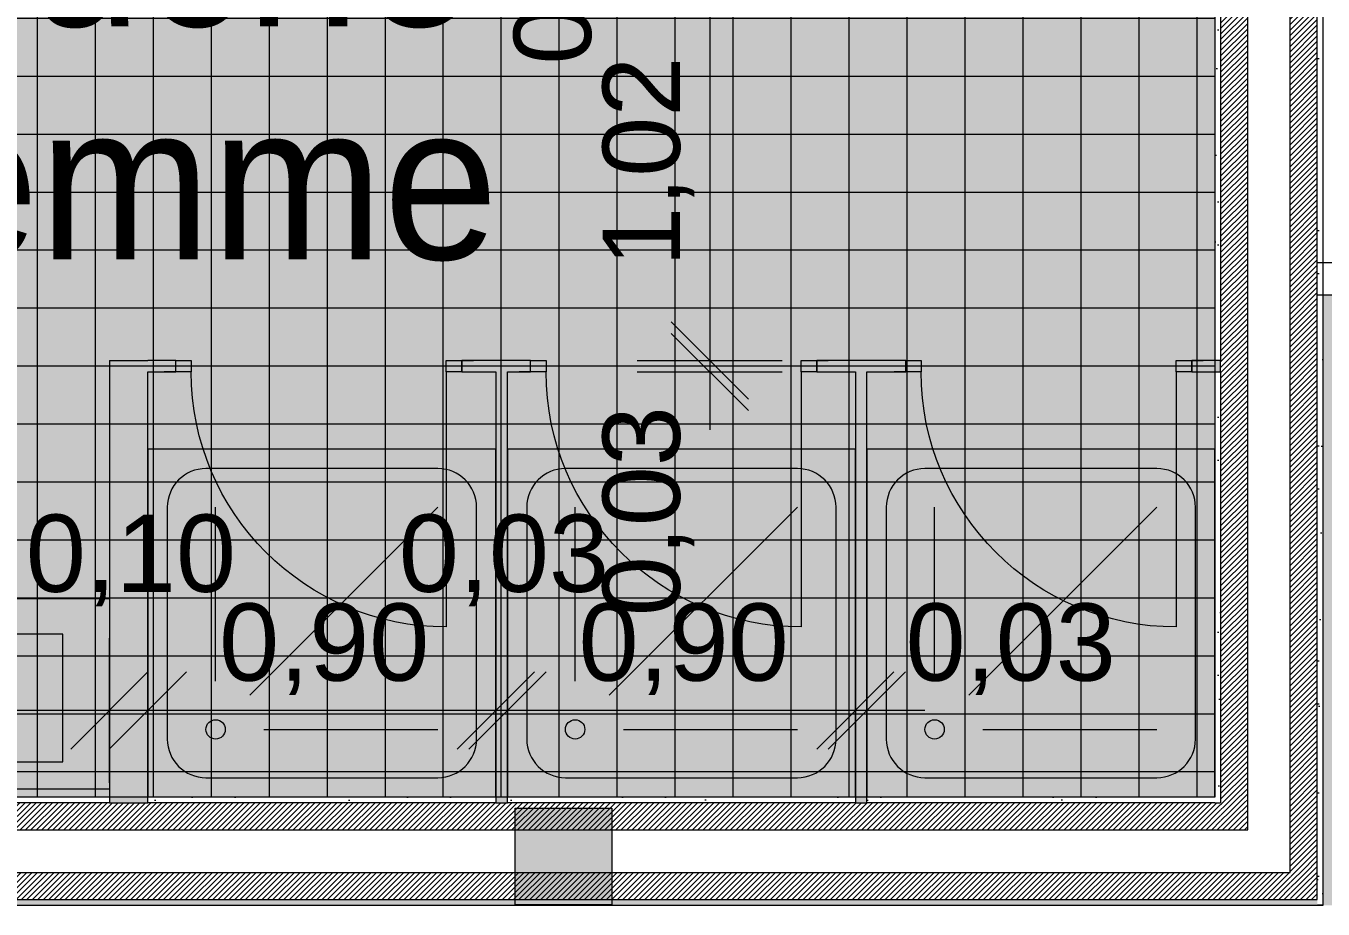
# Model space of a CAD drawing. Header units: millimetres. Extents: x 141848 to 1648660, y -465012 to -151356.
# Drawn here: x 240870 to 244226, y -253406 to -251120 of the extents above; entities that cross this region are included whole.
import ezdxf

# ---------------------------------------------------------------- set-up
doc = ezdxf.new("R2010")
doc.units = ezdxf.units.MM
doc.header["$MEASUREMENT"] = 0
doc.linetypes.add('Wipeout_Contour', pattern=[1000, 0, -1000])
for name, color, linetype in [('ASSIETTE', 7, 'Continuous'), ('Cotations - 1_100', 7, 'Continuous'), ('Hachure', 7, 'Continuous'), ('Intérieur - Mobilier', 7, 'Continuous'), ('Nouveau_C_PPC', 7, 'Continuous'), ('Nouveau_Co-Structure', 7, 'Continuous'), ('Portes ARCHICAD', 7, 'Continuous'), ('Sols_ Dalles', 7, 'Continuous'), ('Structure - Murs extérieurs', 7, 'Continuous')]:
    doc.layers.add(name, color=color, linetype=linetype)
doc.styles.add('STYLE_GENERE_1', font='')
doc.styles.add('STYLE_GENERE_2', font='')
doc.styles.get('STYLE_GENERE_1').set_extended_font_data('Agency FB')
doc.styles.get('STYLE_GENERE_2').set_extended_font_data('Arial')
doc.dimstyles.new('STYLE_GENERE__5', dxfattribs={"dimtxt": 200, "dimasz": 190, "dimexe": 0.18, "dimexo": 0.0625, "dimgap": 0, "dimtad": 1, "dimtih": 1, "dimtoh": 1, "dimlfac": 0.001, "dimzin": 0, "dimdsep": 46, "dimtxsty": 'STYLE_GENERE_2', "dimblk": 'ARROWHEAD_6', "dimblk1": 'ARROWHEAD_6', "dimblk2": 'ARROWHEAD_6', "dimcen": 0.09, "dimse1": 1, "dimse2": 1, "dimclrd": 7, "dimclre": 7, "dimclrt": 7, "dimazin": 0, "dimtfac": 1, "dimtdec": 4, "dimtmove": 0, "dimatfit": 3, "dimfxl": 0, "dimtolj": 1, "dimtzin": 0, "dimarcsym": 0})
doc.dimstyles.new('STYLE_GENERE__6', dxfattribs={"dimtxt": 200, "dimasz": 190, "dimexe": 0.18, "dimexo": 0.0625, "dimgap": 0, "dimtad": 1, "dimlfac": 0.001, "dimzin": 0, "dimdsep": 46, "dimtxsty": 'STYLE_GENERE_2', "dimblk": 'ARROWHEAD_6', "dimblk1": 'ARROWHEAD_6', "dimblk2": 'ARROWHEAD_6', "dimcen": 0.09, "dimse1": 1, "dimse2": 1, "dimclrd": 7, "dimclre": 7, "dimclrt": 7, "dimazin": 0, "dimtfac": 1, "dimtdec": 4, "dimtmove": 0, "dimatfit": 3, "dimfxl": 0, "dimtolj": 1, "dimtzin": 0, "dimarcsym": 0})
pattern_1 = [(45, (0, 175), (-55.684659, 55.684659), [0, -52.5, 0, -78.75]), (110, (175, 175), (74.000794, 26.934086), [0, -38.5, 0, -66.5])]
pattern_2 = [(45, (0, 0), (-7.0710678, 7.0710678), [])]

# ---------------------------------------------------------------- blocks, each defined once
blk = doc.blocks.new('Douche rectangulaire 25_2')
at = {"layer": 'Intérieur - Mobilier', "color": 7, "linetype": 'Continuous', "lineweight": 5}
for p, q in [((750, 850), (150, 850)), ((50, 750), (50, 150)), ((175, 300), (175, 750)), ((263.4, 263.4), (750, 750)), ((850, 150), (850, 750)), ((300, 175), (750, 175)), ((150, 50), (750, 50))]:
    blk.add_line(p, q, dxfattribs=at)
at = {"layer": 'Intérieur - Mobilier', "color": 7, "linetype": 'Continuous', "lineweight": 5, "flags": 128}
blk.add_lwpolyline([(900, 0), (900, 900), (0, 900), (0, 0)], close=True, dxfattribs=at)
at = {"layer": 'Intérieur - Mobilier', "color": 7, "linetype": 'Continuous', "lineweight": 5}
blk.add_circle((175, 175), 25, dxfattribs=at)
for centre, start, end in [((150, 750), 90, 180), ((750, 750), 0, 90), ((150, 150), 180, 270), ((750, 150), 270, 0)]:
    blk.add_arc(centre, 100, start, end, dxfattribs=at)
blk = doc.blocks.new('Dalle_22_2', base_point=(219225.5, -173395.6))
at = {"layer": 'Sols_ Dalles', "linetype": 'Continuous', "lineweight": 0, "true_color": 0x3f3f3f}
blk.add_hatch(color=250, dxfattribs=at).paths.add_polyline_path([(219225.5, -173395.6), (219225.5, -253395.6), (244226, -253395.6), (244226, -173395.6)])
at = {"layer": 'Sols_ Dalles', "color": 250, "linetype": 'Continuous', "lineweight": 5, "true_color": 0x1f1f1f, "flags": 128}
blk.add_lwpolyline([(219225.5, -173395.6), (219225.5, -253395.6), (244226, -253395.6), (244226, -173395.6)], close=True, dxfattribs=at)
blk = doc.blocks.new('Mur_93_2', base_point=(244226, -173395.6))
at = {"color": 254, "linetype": 'Wipeout_Contour', "lineweight": 0, "ltscale": 1401452.420693815}
blk.add_wipeout([(243946, -250969.1), (243946, -251985.6), (243961, -251985.6), (243961, -250969.1)], dxfattribs=at)
at = {"color": 254, "linetype": 'Wipeout_Contour', "lineweight": 0, "ltscale": 1054639.012215887}
blk.add_wipeout([(243946, -253130.6), (243961, -253130.6), (243946, -253115.6)], dxfattribs=at)
at = {"color": 254, "linetype": 'Wipeout_Contour', "lineweight": 0, "ltscale": 1055763.120748627}
blk.add_wipeout([(244211, -253395.6), (244226, -253395.6), (244211, -253380.6)], dxfattribs=at)
at = {"linetype": 'Continuous', "lineweight": 5, "true_color": 0x5f5f5f}
h = blk.add_hatch(dxfattribs=at)
h.set_pattern_fill('Enduit_0002', color=251, style=0, pattern_type=2)
h.set_pattern_definition(pattern_1)
h.paths.add_polyline_path([(243946, -250969.1), (243946, -251985.6), (243961, -251985.6), (243961, -250969.1)])
h = blk.add_hatch(dxfattribs=at)
h.set_pattern_fill('Enduit_0002', color=251, style=0, pattern_type=2)
h.set_pattern_definition(pattern_1)
h.paths.add_polyline_path([(243946, -253130.6), (243961, -253130.6), (243946, -253115.6)])
h = blk.add_hatch(dxfattribs=at)
h.set_pattern_fill('Enduit_0002', color=251, style=0, pattern_type=2)
h.set_pattern_definition(pattern_1)
h.paths.add_polyline_path([(244211, -253395.6), (244226, -253395.6), (244211, -253380.6)])
at = {"color": 254, "linetype": 'Wipeout_Contour', "lineweight": 0, "ltscale": 1055583.559220204}
blk.add_wipeout([(244141, -253380.6), (244211, -253380.6), (244141, -253310.6)], dxfattribs=at)
at = {"linetype": 'Continuous', "lineweight": 5, "true_color": 0x5f5f5f}
h = blk.add_hatch(dxfattribs=at)
h.set_pattern_fill('Briques_terre_cuite__int_94', color=251, style=0, pattern_type=2)
h.set_pattern_definition(pattern_2)
h.paths.add_polyline_path([(244141, -253380.6), (244211, -253380.6), (244141, -253310.6)])
at = {"color": 254, "linetype": 'Wipeout_Contour', "lineweight": 0, "ltscale": 1055202.313316447}
blk.add_wipeout([(244031, -253310.6), (244141, -253310.6), (244031, -253200.6)], dxfattribs=at)
at = {"color": 254, "linetype": 'Wipeout_Contour', "lineweight": 0, "ltscale": 1055761.315939761}
blk.add_wipeout([(244211, -253380.6), (244226, -253395.6), (244226, -253380.6)], dxfattribs=at)
at = {"linetype": 'Continuous', "lineweight": 5, "true_color": 0x5f5f5f}
h = blk.add_hatch(dxfattribs=at)
h.set_pattern_fill('Enduit_0002', color=251, style=0, pattern_type=2)
h.set_pattern_definition(pattern_1)
h.paths.add_polyline_path([(244211, -253380.6), (244226, -253395.6), (244226, -253380.6)])
at = {"color": 254, "linetype": 'Wipeout_Contour', "lineweight": 0, "ltscale": 1054820.014322945}
blk.add_wipeout([(243961, -253200.6), (244031, -253200.6), (243961, -253130.6)], dxfattribs=at)
at = {"linetype": 'Continuous', "lineweight": 5, "true_color": 0x5f5f5f}
h = blk.add_hatch(dxfattribs=at)
h.set_pattern_fill('Briques_terre_cuite__int_94', color=251, style=0, pattern_type=2)
h.set_pattern_definition(pattern_2)
h.paths.add_polyline_path([(243961, -253200.6), (244031, -253200.6), (243961, -253130.6)])
at = {"color": 254, "linetype": 'Wipeout_Contour', "lineweight": 0, "ltscale": 1401308.015544102}
blk.add_wipeout([(244211, -248949.7), (244211, -253380.6), (244226, -253380.6), (244226, -248949.7)], dxfattribs=at)
at = {"linetype": 'Continuous', "lineweight": 5, "true_color": 0x5f5f5f}
h = blk.add_hatch(dxfattribs=at)
h.set_pattern_fill('Enduit_0002', color=251, style=0, pattern_type=2)
h.set_pattern_definition(pattern_1)
h.paths.add_polyline_path([(244211, -248949.7), (244211, -253380.6), (244226, -253380.6), (244226, -248949.7)])
at = {"color": 254, "linetype": 'Wipeout_Contour', "lineweight": 0, "ltscale": 1054637.206990953}
blk.add_wipeout([(243946, -253115.6), (243961, -253130.6), (243961, -253115.6)], dxfattribs=at)
at = {"linetype": 'Continuous', "lineweight": 5, "true_color": 0x5f5f5f}
h = blk.add_hatch(dxfattribs=at)
h.set_pattern_fill('Enduit_0002', color=251, style=0, pattern_type=2)
h.set_pattern_definition(pattern_1)
h.paths.add_polyline_path([(243946, -253115.6), (243961, -253130.6), (243961, -253115.6)])
at = {"color": 254, "linetype": 'Wipeout_Contour', "lineweight": 0, "ltscale": 1055580.321036983}
blk.add_wipeout([(244141, -253310.6), (244211, -253380.6), (244211, -253310.6)], dxfattribs=at)
at = {"linetype": 'Continuous', "lineweight": 5, "true_color": 0x5f5f5f}
h = blk.add_hatch(dxfattribs=at)
h.set_pattern_fill('Briques_terre_cuite__int_94', color=251, style=0, pattern_type=2)
h.set_pattern_definition(pattern_2)
h.paths.add_polyline_path([(244141, -253310.6), (244211, -253380.6), (244211, -253310.6)])
at = {"color": 7, "linetype": 'Continuous', "lineweight": 5}
blk.add_line((244141, -253380.6), (244211, -253380.6), dxfattribs=at)
at = {"color": 7, "linetype": 'Continuous', "lineweight": 5, "flags": 128}
blk.add_lwpolyline([(244226, -253395.6), (244211, -253395.6)], dxfattribs=at)
at = {"color": 254, "linetype": 'Wipeout_Contour', "lineweight": 0, "ltscale": 1404580.168761095}
blk.add_wipeout([(243946, -252015.6), (243946, -253115.6), (243961, -253115.6), (243961, -252015.6)], dxfattribs=at)
at = {"linetype": 'Continuous', "lineweight": 5, "true_color": 0x5f5f5f}
h = blk.add_hatch(dxfattribs=at)
h.set_pattern_fill('Enduit_0002', color=251, style=0, pattern_type=2)
h.set_pattern_definition(pattern_1)
h.paths.add_polyline_path([(243946, -252015.6), (243946, -253115.6), (243961, -253115.6), (243961, -252015.6)])
at = {"color": 254, "linetype": 'Wipeout_Contour', "lineweight": 0, "ltscale": 1401088.709760591}
blk.add_wipeout([(244141, -253310.6), (244211, -253310.6), (244211, -248949.7), (244141, -248949.7)], dxfattribs=at)
at = {"linetype": 'Continuous', "lineweight": 5, "true_color": 0x5f5f5f}
h = blk.add_hatch(dxfattribs=at)
h.set_pattern_fill('Briques_terre_cuite__int_94', color=251, style=0, pattern_type=2)
h.set_pattern_definition(pattern_2)
h.paths.add_polyline_path([(244141, -253310.6), (244211, -253310.6), (244211, -248949.7), (244141, -248949.7)])
at = {"color": 7, "linetype": 'Continuous', "lineweight": 5}
for p, q in [((244211, -253310.6), (244211, -248949.7)), ((244211, -253380.6), (244211, -253310.6))]:
    blk.add_line(p, q, dxfattribs=at)
at = {"color": 7, "linetype": 'Continuous', "lineweight": 5, "flags": 128}
blk.add_lwpolyline([(244226, -253395.6), (244226, -248949.7)], dxfattribs=at)
at = {"color": 254, "linetype": 'Wipeout_Contour', "lineweight": 0, "ltscale": 1055198.031690704}
blk.add_wipeout([(244031, -253200.6), (244141, -253310.6), (244141, -253200.6)], dxfattribs=at)
at = {"color": 7, "linetype": 'Continuous', "lineweight": 5}
blk.add_line((244031, -253310.6), (244141, -253310.6), dxfattribs=at)
at = {"color": 254, "linetype": 'Wipeout_Contour', "lineweight": 0, "ltscale": 1400679.371680806}
blk.add_wipeout([(244031, -253200.6), (244141, -253200.6), (244141, -248949.7), (244031, -248949.7)], dxfattribs=at)
at = {"color": 7, "linetype": 'Continuous', "lineweight": 5}
for p, q in [((244141, -253200.6), (244141, -248949.7)), ((244141, -253310.6), (244141, -253200.6))]:
    blk.add_line(p, q, dxfattribs=at)
at = {"color": 254, "linetype": 'Wipeout_Contour', "lineweight": 0, "ltscale": 1054816.774819591}
blk.add_wipeout([(243961, -253130.6), (244031, -253200.6), (244031, -253130.6)], dxfattribs=at)
at = {"linetype": 'Continuous', "lineweight": 5, "true_color": 0x5f5f5f}
h = blk.add_hatch(dxfattribs=at)
h.set_pattern_fill('Briques_terre_cuite__int_94', color=251, style=0, pattern_type=2)
h.set_pattern_definition(pattern_2)
h.paths.add_polyline_path([(243961, -253130.6), (244031, -253200.6), (244031, -253130.6)])
at = {"color": 7, "linetype": 'Continuous', "lineweight": 5}
blk.add_line((243961, -253200.6), (244031, -253200.6), dxfattribs=at)
at = {"color": 254, "linetype": 'Wipeout_Contour', "lineweight": 0, "ltscale": 1400327.643479089}
blk.add_wipeout([(243961, -253130.6), (244031, -253130.6), (244031, -248949.7), (243961, -248949.7)], dxfattribs=at)
at = {"linetype": 'Continuous', "lineweight": 5, "true_color": 0x5f5f5f}
h = blk.add_hatch(dxfattribs=at)
h.set_pattern_fill('Briques_terre_cuite__int_94', color=251, style=0, pattern_type=2)
h.set_pattern_definition(pattern_2)
h.paths.add_polyline_path([(243961, -253130.6), (244031, -253130.6), (244031, -248949.7), (243961, -248949.7)])
at = {"color": 7, "linetype": 'Continuous', "lineweight": 5}
for p, q in [((244031, -253130.6), (244031, -248949.7)), ((243961, -250969.1), (243961, -251985.6)), ((243961, -251985.6), (243946, -251985.6)), ((243946, -252015.6), (243961, -252015.6)), ((243961, -252015.6), (243961, -251985.6)), ((243961, -252015.6), (243961, -253130.6)), ((243946, -253130.6), (243961, -253130.6)), ((244031, -253200.6), (244031, -253130.6))]:
    blk.add_line(p, q, dxfattribs=at)
at = {"color": 7, "linetype": 'Continuous', "lineweight": 5, "flags": 128}
for points in [[(243946, -250969.1), (243946, -251985.6)], [(243946, -252015.6), (243946, -253115.6)]]:
    blk.add_lwpolyline(points, dxfattribs=at)
blk = doc.blocks.new('Mur_94_2', base_point=(244226, -253395.6))
at = {"color": 254, "linetype": 'Wipeout_Contour', "lineweight": 0, "ltscale": 1396320.836330388}
blk.add_wipeout([(241086, -253115.6), (239686, -253115.6), (239686, -253130.6), (241086, -253130.6)], dxfattribs=at)
at = {"color": 254, "linetype": 'Wipeout_Contour', "lineweight": 0, "ltscale": 1399767.798703645}
blk.add_wipeout([(242086, -253115.6), (241186, -253115.6), (241186, -253130.6), (242086, -253130.6)], dxfattribs=at)
at = {"color": 254, "linetype": 'Wipeout_Contour', "lineweight": 0, "ltscale": 1402339.04988711}
blk.add_wipeout([(243016, -253115.6), (242116, -253115.6), (242116, -253130.6), (243016, -253130.6)], dxfattribs=at)
at = {"color": 254, "linetype": 'Wipeout_Contour', "lineweight": 0, "ltscale": 1404915.44521747}
blk.add_wipeout([(243946, -253115.6), (243046, -253115.6), (243046, -253130.6), (243946, -253130.6)], dxfattribs=at)
at = {"color": 254, "linetype": 'Wipeout_Contour', "lineweight": 0, "ltscale": 1387775.859965498}
blk.add_wipeout([(244211, -253380.6), (229651, -253380.6), (229651, -253395.6), (244211, -253395.6)], dxfattribs=at)
at = {"linetype": 'Continuous', "lineweight": 5, "true_color": 0x5f5f5f}
h = blk.add_hatch(dxfattribs=at)
h.set_pattern_fill('Enduit_0002', color=251, style=0, pattern_type=2)
h.set_pattern_definition(pattern_1)
h.paths.add_polyline_path([(241086, -253115.6), (239686, -253115.6), (239686, -253130.6), (241086, -253130.6)])
h = blk.add_hatch(dxfattribs=at)
h.set_pattern_fill('Enduit_0002', color=251, style=0, pattern_type=2)
h.set_pattern_definition(pattern_1)
h.paths.add_polyline_path([(242086, -253115.6), (241186, -253115.6), (241186, -253130.6), (242086, -253130.6)])
h = blk.add_hatch(dxfattribs=at)
h.set_pattern_fill('Enduit_0002', color=251, style=0, pattern_type=2)
h.set_pattern_definition(pattern_1)
h.paths.add_polyline_path([(243016, -253115.6), (242116, -253115.6), (242116, -253130.6), (243016, -253130.6)])
h = blk.add_hatch(dxfattribs=at)
h.set_pattern_fill('Enduit_0002', color=251, style=0, pattern_type=2)
h.set_pattern_definition(pattern_1)
h.paths.add_polyline_path([(243946, -253115.6), (243046, -253115.6), (243046, -253130.6), (243946, -253130.6)])
h = blk.add_hatch(dxfattribs=at)
h.set_pattern_fill('Enduit_0002', color=251, style=0, pattern_type=2)
h.set_pattern_definition(pattern_1)
h.paths.add_polyline_path([(244211, -253380.6), (229651, -253380.6), (229651, -253395.6), (244211, -253395.6)])
at = {"color": 254, "linetype": 'Wipeout_Contour', "lineweight": 0, "ltscale": 1387554.53021306}
blk.add_wipeout([(244141, -253310.6), (229651, -253310.6), (229651, -253380.6), (244141, -253380.6)], dxfattribs=at)
at = {"linetype": 'Continuous', "lineweight": 5, "true_color": 0x5f5f5f}
h = blk.add_hatch(dxfattribs=at)
h.set_pattern_fill('Briques_terre_cuite__int_94', color=251, style=0, pattern_type=2)
h.set_pattern_definition(pattern_2)
h.paths.add_polyline_path([(244141, -253310.6), (229651, -253310.6), (229651, -253380.6), (244141, -253380.6)])
at = {"color": 7, "linetype": 'Continuous', "lineweight": 5}
for p, q in [((229651, -253380.6), (244141, -253380.6)), ((244141, -253380.6), (244211, -253380.6))]:
    blk.add_line(p, q, dxfattribs=at)
at = {"color": 7, "linetype": 'Continuous', "lineweight": 5, "flags": 128}
blk.add_lwpolyline([(229651, -253395.6), (244211, -253395.6)], dxfattribs=at)
at = {"color": 254, "linetype": 'Wipeout_Contour', "lineweight": 0, "ltscale": 1387138.912538897}
blk.add_wipeout([(244031, -253200.6), (229651, -253200.6), (229651, -253310.6), (244031, -253310.6)], dxfattribs=at)
at = {"color": 7, "linetype": 'Continuous', "lineweight": 5}
for p, q in [((229651, -253310.6), (244031, -253310.6)), ((244031, -253310.6), (244141, -253310.6))]:
    blk.add_line(p, q, dxfattribs=at)
at = {"color": 254, "linetype": 'Wipeout_Contour', "lineweight": 0, "ltscale": 1386778.817381243}
blk.add_wipeout([(243961, -253130.6), (229651, -253130.6), (229651, -253200.6), (243961, -253200.6)], dxfattribs=at)
at = {"linetype": 'Continuous', "lineweight": 5, "true_color": 0x5f5f5f}
h = blk.add_hatch(dxfattribs=at)
h.set_pattern_fill('Briques_terre_cuite__int_94', color=251, style=0, pattern_type=2)
h.set_pattern_definition(pattern_2)
h.paths.add_polyline_path([(243961, -253130.6), (229651, -253130.6), (229651, -253200.6), (243961, -253200.6)])
at = {"color": 7, "linetype": 'Continuous', "lineweight": 5}
for p, q in [((241086, -253115.6), (241086, -253130.6)), ((241186, -253130.6), (241186, -253115.6)), ((242086, -253115.6), (242086, -253130.6)), ((242116, -253130.6), (242116, -253115.6)), ((243016, -253115.6), (243016, -253130.6)), ((243046, -253130.6), (243046, -253115.6)), ((241086, -253130.6), (239686, -253130.6)), ((241086, -253130.6), (241186, -253130.6)), ((242086, -253130.6), (241186, -253130.6)), ((242086, -253130.6), (242116, -253130.6)), ((243016, -253130.6), (242116, -253130.6)), ((243016, -253130.6), (243046, -253130.6)), ((243946, -253130.6), (243046, -253130.6)), ((243946, -253130.6), (243961, -253130.6)), ((229651, -253200.6), (243961, -253200.6)), ((243961, -253200.6), (244031, -253200.6))]:
    blk.add_line(p, q, dxfattribs=at)
at = {"color": 7, "linetype": 'Continuous', "lineweight": 5, "flags": 128}
for points in [[(241086, -253115.6), (239686, -253115.6)], [(242086, -253115.6), (241186, -253115.6)], [(243016, -253115.6), (242116, -253115.6)], [(243946, -253115.6), (243046, -253115.6)]]:
    blk.add_lwpolyline(points, dxfattribs=at)
blk = doc.blocks.new('Mur_169_2', base_point=(243046, -252015.6))
at = {"layer": 'Structure - Murs extérieurs', "color": 7, "linetype": 'Continuous', "lineweight": 5}
for p, q in [((243016, -253115.6), (243016, -253130.6)), ((243046, -253130.6), (243046, -253115.6)), ((243016, -253130.6), (243046, -253130.6))]:
    blk.add_line(p, q, dxfattribs=at)
at = {"layer": 'Structure - Murs extérieurs', "color": 7, "linetype": 'Continuous', "lineweight": 5, "flags": 128}
for points in [[(243016, -252015.6), (243016, -253115.6)], [(243046, -253115.6), (243046, -252015.6)]]:
    blk.add_lwpolyline(points, dxfattribs=at)
blk = doc.blocks.new('Mur_171_2', base_point=(242116, -252015.6))
at = {"layer": 'Structure - Murs extérieurs', "color": 7, "linetype": 'Continuous', "lineweight": 5}
for p, q in [((242086, -253115.6), (242086, -253130.6)), ((242116, -253130.6), (242116, -253115.6)), ((242086, -253130.6), (242116, -253130.6))]:
    blk.add_line(p, q, dxfattribs=at)
at = {"layer": 'Structure - Murs extérieurs', "color": 7, "linetype": 'Continuous', "lineweight": 5, "flags": 128}
for points in [[(242086, -252015.6), (242086, -253115.6)], [(242116, -253115.6), (242116, -252015.6)]]:
    blk.add_lwpolyline(points, dxfattribs=at)
blk = doc.blocks.new('Porte 25_8')
at = {"layer": 'Portes ARCHICAD', "color": 251, "linetype": 'Continuous', "lineweight": 5, "true_color": 0x5f5f5f}
for p, q in [((330, 0), (330, 660)), ((-370, 0), (-400, 0)), ((-370, 0), (-400, 0)), ((-330, 0), (-370, 0)), ((-370, 0), (-370, -30)), ((-370, 0), (-370, -30)), ((-370, 0), (-370, -30)), ((-330, -30), (-330, 0)), ((370, 0), (330, 0)), ((330, 0), (330, -30)), ((370, -30), (370, 0)), ((370, 0), (370, -30)), ((370, 0), (370, -30)), ((370, 0), (400, 0)), ((370, 0), (400, 0)), ((-370, -30), (-400, -30)), ((-370, -30), (-400, -30)), ((-370, -30), (-330, -30)), ((330, -30), (370, -30)), ((370, -30), (400, -30)), ((370, -30), (400, -30))]:
    blk.add_line(p, q, dxfattribs=at)
blk.add_arc((330, 0), 660, 90, 180, dxfattribs=at)
blk = doc.blocks.new('Mur_172_2', base_point=(241186, -252015.6))
at = {"layer": 'Structure - Murs extérieurs', "color": 7, "linetype": 'Continuous', "lineweight": 5}
for p, q in [((241257.8, -251985.6), (241227.8, -251985.6)), ((241257.8, -252015.6), (241227.8, -252015.6)), ((241257.8, -252015.6), (241257.8, -251985.6)), ((241997.8, -251985.6), (242027.8, -251985.6)), ((241997.8, -252015.6), (241997.8, -251985.6)), ((241997.8, -252015.6), (242027.8, -252015.6)), ((242176, -251985.6), (242146, -251985.6)), ((242176, -252015.6), (242146, -252015.6)), ((242176, -252015.6), (242176, -251985.6)), ((242916, -251985.6), (242946, -251985.6)), ((242916, -252015.6), (242916, -251985.6)), ((242916, -252015.6), (242946, -252015.6)), ((243146.2, -251985.6), (243116.2, -251985.6)), ((243146.2, -252015.6), (243116.2, -252015.6)), ((243146.2, -252015.6), (243146.2, -251985.6)), ((243886.2, -251985.6), (243916.2, -251985.6)), ((243886.2, -252015.6), (243886.2, -251985.6)), ((243886.2, -252015.6), (243916.2, -252015.6)), ((243961, -251985.6), (243946, -251985.6)), ((243946, -252015.6), (243961, -252015.6)), ((243961, -252015.6), (243961, -251985.6))]:
    blk.add_line(p, q, dxfattribs=at)
at = {"layer": 'Structure - Murs extérieurs', "color": 7, "linetype": 'Continuous', "lineweight": 5, "flags": 128}
for points in [[(241257.8, -251985.6), (241186, -251985.6)], [(241186, -252015.6), (241257.8, -252015.6)], [(242176, -251985.6), (241997.8, -251985.6)], [(241997.8, -252015.6), (242086, -252015.6)], [(242116, -252015.6), (242176, -252015.6)], [(243146.2, -251985.6), (242916, -251985.6)], [(242916, -252015.6), (243016, -252015.6)], [(243046, -252015.6), (243146.2, -252015.6)], [(243946, -251985.6), (243886.2, -251985.6)], [(243886.2, -252015.6), (243946, -252015.6)]]:
    blk.add_lwpolyline(points, dxfattribs=at)
at = {"layer": 'Portes ARCHICAD', "color": 251, "linetype": 'Continuous', "lineweight": 5, "true_color": 0x5f5f5f, "xscale": -1, "zscale": 1000, "rotation": 180}
for p in [(241627.8, -252015.6), (242546, -252015.6), (243516.2, -252015.6)]:
    blk.add_blockref('Porte 25_8', p, dxfattribs=at)
blk = doc.blocks.new('Mur_175_2', base_point=(241186, -252015.6))
at = {"layer": 'Structure - Murs extérieurs', "color": 7, "linetype": 'Continuous', "lineweight": 5}
for p, q in [((241086, -253115.6), (241086, -253130.6)), ((241186, -253130.6), (241186, -253115.6)), ((241086, -253130.6), (241186, -253130.6))]:
    blk.add_line(p, q, dxfattribs=at)
at = {"layer": 'Structure - Murs extérieurs', "color": 7, "linetype": 'Continuous', "lineweight": 5, "flags": 128}
for points in [[(241086, -251985.6), (241186, -251985.6)], [(241086, -251985.6), (241086, -253115.6)], [(241186, -253115.6), (241186, -252015.6)]]:
    blk.add_lwpolyline(points, dxfattribs=at)
blk = doc.blocks.new('Plan multi vasques 25')
at = {"layer": 'Intérieur - Mobilier', "color": 8, "linetype": 'Continuous', "lineweight": 5}
for p, q in [((-700, 0), (700, 0)), ((-700, -512.5), (-700, 0)), ((700, -512.5), (700, 0)), ((-700, -20), (700, -20)), ((-120, -91.2), (-580, -91.2)), ((-580, -91.2), (-580, -421.2)), ((-363.6, -91), (-363.6, -76.1)), ((-363.6, -76.1), (-336.4, -76.1)), ((-336.4, -76.1), (-336.4, -91)), ((-120, -421.2), (-120, -91.2)), ((580, -91.2), (120, -91.2)), ((120, -91.2), (120, -421.2)), ((336.4, -91), (336.4, -76.1)), ((336.4, -76.1), (363.6, -76.1)), ((363.6, -76.1), (363.6, -91)), ((580, -421.2), (580, -91.2)), ((-580, -421.2), (-120, -421.2)), ((120, -421.2), (580, -421.2)), ((-700, -512.5), (700, -512.5))]:
    blk.add_line(p, q, dxfattribs=at)
at = {"layer": 'Intérieur - Mobilier', "color": 8, "linetype": 'Continuous', "lineweight": 5, "flags": 128}
for points in [[(-375, -51.2), (-371, -93.2, 0.12102), (-367.7, -102.7), (-361.1, -155.6, 0.882566), (-338.9, -155.6), (-332.3, -102.7, 0.12102), (-329, -93.2), (-325, -51.2, 1)], [(325, -51.2), (329, -93.2, 0.12102), (332.3, -102.7), (338.9, -155.6, 0.882566), (361.1, -155.6), (367.7, -102.7, 0.12102), (371, -93.2), (375, -51.2, 1)]]:
    blk.add_lwpolyline(points, format="xyb", close=True, dxfattribs=at)
at = {"layer": 'Intérieur - Mobilier', "color": 8, "linetype": 'Continuous', "lineweight": 5}
for centre in [(-350, -165.1), (350, -165.1)]:
    blk.add_circle(centre, 30, dxfattribs=at)
for centre, radius, start, end in [((-350, -91), 13.6, 180, 0), ((350, -91), 13.6, 180, 0), ((-350, -91.3), 21.1, 212.771, 327.229), ((350, -91.3), 21.1, 212.771, 327.229)]:
    blk.add_arc(centre, radius, start, end, dxfattribs=at)
blk = doc.blocks.new('*D498')
at = {"layer": 'Cotations - 1_100', "color": 7, "linetype": 'Continuous', "lineweight": 5}
for p, q in [((242539.3, -250839.1), (242739.3, -251039.1)), ((242739.3, -251069.1), (242539.3, -250869.1)), ((242639.3, -250939.1), (242639.3, -250969.1)), ((242451.8, -250969.1), (242826.8, -250969.1)), ((242639.3, -250969.1), (242639.3, -251985.6))]:
    blk.add_line(p, q, dxfattribs=at)
blk = doc.blocks.new('ARROWHEAD_6')
at = {"color": 0, "linetype": 'Continuous', "lineweight": 0}
for p, q in [((-0.5, -0.5), (0.5, 0.5)), ((0, 0), (-1, 0))]:
    blk.add_line(p, q, dxfattribs=at)
blk = doc.blocks.new('*D499')
at = {"layer": 'Cotations - 1_100', "color": 7, "linetype": 'Continuous', "lineweight": 5}
for p, q in [((242539.3, -250839.1), (242739.3, -251039.1)), ((242739.3, -251069.1), (242539.3, -250869.1)), ((242639.3, -250969.1), (242639.3, -251985.6)), ((242539.3, -251885.6), (242739.3, -252085.6)), ((242739.3, -252115.6), (242539.3, -251915.6)), ((242451.8, -251985.6), (242826.8, -251985.6))]:
    blk.add_line(p, q, dxfattribs=at)
at = {"layer": 'Cotations - 1_100', "color": 7, "lineweight": 5, "char_height": 200, "attachment_point": 7, "rotation": 90, "style": 'STYLE_GENERE_2'}
for s, insert in [('\\A1;{\\pql;\\fArial|b0|i0|c0|p38;0,03}', (242369.3, -251220.2)), ('\\A1;{\\pql;\\fArial|b0|i0|c0|p38;1,02}', (242599.3, -251743.4))]:
    blk.add_mtext(s, dxfattribs=dict(at, insert=insert))
blk = doc.blocks.new('*D500')
at = {"layer": 'Cotations - 1_100', "color": 7, "linetype": 'Continuous', "lineweight": 5}
for p, q in [((242639.3, -250969.1), (242639.3, -251985.6)), ((242539.3, -251885.6), (242739.3, -252085.6)), ((242739.3, -252115.6), (242539.3, -251915.6)), ((242451.8, -251985.6), (242826.8, -251985.6)), ((242451.8, -252015.6), (242826.8, -252015.6)), ((242639.3, -251985.6), (242639.3, -252015.6)), ((242639.3, -252015.6), (242639.3, -252165.6))]:
    blk.add_line(p, q, dxfattribs=at)
at = {"layer": 'Cotations - 1_100', "color": 7, "lineweight": 5, "insert": (242599.3, -252647.7), "char_height": 200, "attachment_point": 7, "rotation": 90, "style": 'STYLE_GENERE_2'}
blk.add_mtext('\\A1;{\\pql;\\fArial|b0|i0|c0|p38;0,03}', dxfattribs=at)
blk = doc.blocks.new('*D501')
at = {"layer": 'Cotations - 1_100', "color": 7, "linetype": 'Continuous', "lineweight": 5}
for p, q in [((243046, -252704.3), (243046, -253079.3)), ((242916, -252991.8), (243116, -252791.8)), ((243146, -252791.8), (242946, -252991.8)), ((243046, -252891.8), (243016, -252891.8)), ((243196, -252891.8), (243046, -252891.8))]:
    blk.add_line(p, q, dxfattribs=at)
at = {"layer": 'Cotations - 1_100', "color": 7, "lineweight": 5, "insert": (243146, -252851.8), "char_height": 200, "attachment_point": 7, "style": 'STYLE_GENERE_2'}
blk.add_mtext('\\A1;{\\pql;\\fArial|b0|i0|c0|p38;0,03}', dxfattribs=at)
blk = doc.blocks.new('*D502')
at = {"layer": 'Cotations - 1_100', "color": 7, "linetype": 'Continuous', "lineweight": 5}
for p, q in [((243016, -252704.3), (243016, -253079.3)), ((241986, -252991.8), (242186, -252791.8)), ((242216, -252791.8), (242016, -252991.8)), ((242916, -252991.8), (243116, -252791.8)), ((243146, -252791.8), (242946, -252991.8)), ((243016, -252891.8), (242116, -252891.8)), ((243046, -252891.8), (243016, -252891.8))]:
    blk.add_line(p, q, dxfattribs=at)
at = {"layer": 'Cotations - 1_100', "color": 7, "lineweight": 5, "insert": (242300, -252851.8), "char_height": 200, "attachment_point": 7, "style": 'STYLE_GENERE_2'}
blk.add_mtext('\\A1;{\\pql;\\fArial|b0|i0|c0|p38;0,90}', dxfattribs=at)
blk = doc.blocks.new('*D503')
at = {"layer": 'Cotations - 1_100', "color": 7, "linetype": 'Continuous', "lineweight": 5}
for p, q in [((242116, -252704.3), (242116, -253079.3)), ((241986, -252991.8), (242186, -252791.8)), ((242216, -252791.8), (242016, -252991.8)), ((242116, -252891.8), (242086, -252891.8)), ((243016, -252891.8), (242116, -252891.8))]:
    blk.add_line(p, q, dxfattribs=at)
blk = doc.blocks.new('*D504')
at = {"layer": 'Cotations - 1_100', "color": 7, "linetype": 'Continuous', "lineweight": 5}
for p, q in [((242086, -252704.3), (242086, -253079.3)), ((241286, -252791.8), (241086, -252991.8)), ((241986, -252991.8), (242186, -252791.8)), ((242216, -252791.8), (242016, -252991.8)), ((242086, -252891.8), (241186, -252891.8)), ((242116, -252891.8), (242086, -252891.8))]:
    blk.add_line(p, q, dxfattribs=at)
at = {"layer": 'Cotations - 1_100', "color": 7, "lineweight": 5, "char_height": 200, "attachment_point": 7, "style": 'STYLE_GENERE_2'}
for s, insert in [('\\A1;{\\pql;\\fArial|b0|i0|c0|p38;0,03}', (241835, -252621.8)), ('\\A1;{\\pql;\\fArial|b0|i0|c0|p38;0,90}', (241370, -252851.8))]:
    blk.add_mtext(s, dxfattribs=dict(at, insert=insert))
blk = doc.blocks.new('*D505')
at = {"layer": 'Cotations - 1_100', "color": 7, "linetype": 'Continuous', "lineweight": 5}
for p, q in [((241186, -252704.3), (241186, -253079.3)), ((240986, -252991.8), (241186, -252791.8)), ((241286, -252791.8), (241086, -252991.8)), ((241186, -252891.8), (241086, -252891.8)), ((242086, -252891.8), (241186, -252891.8))]:
    blk.add_line(p, q, dxfattribs=at)
blk = doc.blocks.new('*D506')
at = {"layer": 'Cotations - 1_100', "color": 7, "linetype": 'Continuous', "lineweight": 5}
for p, q in [((239686, -252704.3), (239686, -253079.3)), ((241086, -252704.3), (241086, -253079.3)), ((239486, -252991.8), (239686, -252791.8)), ((239786, -252791.8), (239586, -252991.8)), ((240986, -252991.8), (241186, -252791.8)), ((241286, -252791.8), (241086, -252991.8)), ((241086, -252891.8), (239686, -252891.8)), ((241186, -252891.8), (241086, -252891.8))]:
    blk.add_line(p, q, dxfattribs=at)
at = {"layer": 'Cotations - 1_100', "color": 7, "lineweight": 5, "char_height": 200, "attachment_point": 7, "style": 'STYLE_GENERE_2'}
for s, insert in [('\\A1;{\\pql;\\fArial|b0|i0|c0|p38;0,10}', (240870, -252621.8)), ('\\A1;{\\pql;\\fArial|b0|i0|c0|p38;1,40}', (240120, -252851.8))]:
    blk.add_mtext(s, dxfattribs=dict(at, insert=insert))
blk = doc.blocks.new('*D507')
at = {"layer": 'Cotations - 1_100', "color": 7, "linetype": 'Continuous', "lineweight": 5}
for p, q in [((239586, -252704.3), (239586, -253079.3)), ((239686, -252704.3), (239686, -253079.3)), ((239486, -252991.8), (239686, -252791.8)), ((239786, -252791.8), (239586, -252991.8)), ((239686, -252891.8), (239586, -252891.8)), ((241086, -252891.8), (239686, -252891.8))]:
    blk.add_line(p, q, dxfattribs=at)

msp = doc.modelspace()

# ---------------------------------------------------------------- hatches: boundary and pattern name
at = {"linetype": 'Continuous', "lineweight": 5}
h = msp.add_hatch(dxfattribs=at)
h.set_pattern_fill('Carrelage_15x15_0002', color=255, style=0, pattern_type=2)
h.set_pattern_definition([(0, (0, 0), (0, 150), []), (90, (0, 0), (-150, 0), [])])
h.paths.add_polyline_path([(237905.342, -249489.112), (243946.034, -249489.112), (243946.034, -253115.571), (237905.342, -253115.571)])
at = {"layer": 'Sols_ Dalles', "linetype": 'Continuous', "lineweight": 0, "true_color": 0x2e271c}
msp.add_hatch(color=250, dxfattribs=at).paths.add_polyline_path([(161503.433, -171995.57), (161503.433, -230015.57), (161503.433, -260810.571), (196775.042, -260810.571), (196775.042, -260795.571), (196775.042, -258649.982), (196775.042, -258010.558), (196775.042, -222495.57), (186955.542, -222495.57), (186955.542, -218295.57), (196754.55, -218295.57), (196754.55, -204495.57), (193355.542, -204495.57), (193355.542, -195161.535), (195576.034, -195161.535), (195576.034, -189810.571), (217805.542, -189810.571), (217805.542, -253395.57), (217805.542, -253415.571), (219205.542, -253415.571), (219205.542, -253395.57), (219205.542, -188410.571), (191955.542, -188410.571), (191955.542, -190035.076), (194140.476, -190023.061), (194160.967, -193749.52), (191976.034, -193761.535), (191955.542, -200380.57), (191955.542, -205895.57), (195354.55, -205895.57), (195354.55, -216895.57), (185555.542, -216895.57), (185555.542, -223895.57), (195354.55, -223895.57), (195354.55, -258649.982), (195354.55, -259410.571), (163990.222, -259410.571), (162860.681, -259410.571), (162860.681, -231415.57), (162860.681, -173395.57), (244226.034, -173395.57), (244226.034, -248005.571), (245626.034, -248005.571), (246426.034, -248005.571), (246426.034, -251817.03), (245610.045, -251817.03), (244211.034, -251817.03), (244211.034, -253395.571), (246426.034, -253395.571), (247826.034, -253395.571), (247826.034, -248005.571), (247826.034, -246605.571), (245626.034, -246605.571), (245626.034, -171995.57)])

# ---------------------------------------------------------------- linework, layer by layer
at = {"color": 7, "linetype": 'Continuous', "lineweight": 5, "flags": 128}
msp.add_lwpolyline([(237905.342, -249489.112), (243946.034, -249489.112), (243946.034, -253115.571), (237905.342, -253115.571)], close=True, dxfattribs=at)

# ---------------------------------------------------------------- block references
at = {"layer": 'Intérieur - Mobilier', "color": 7, "linetype": 'Continuous', "lineweight": 5, "zscale": 1000}
for p in [(241186.034, -253115.571), (242116.034, -253115.571), (243046.034, -253115.571)]:
    msp.add_blockref('Douche rectangulaire 25_2', p, dxfattribs=at)
at = {"layer": 'Sols_ Dalles', "color": 250, "linetype": 'Continuous', "lineweight": 5, "true_color": 0x1f1f1f}
msp.add_blockref('Dalle_22_2', (219225.542, -173395.57), dxfattribs=at)

# ---------------------------------------------------------------- texts
at = {"layer": 'Hachure', "color": 7, "linetype": 'Continuous', "lineweight": 5, "insert": (241186.034, -250923.673), "char_height": 400, "width": 3165.97082, "attachment_point": 5, "line_spacing_factor": 0.904806, "style": 'STYLE_GENERE_1'}
msp.add_mtext('\\A1;{\\pqc;\\fAgency FB|b0|i0|c0|p34;Vestiaire wc/ Douche  Femme}', dxfattribs=at)

# ---------------------------------------------------------------- dimensions: what is measured, and where the dimension line sits
at = {"layer": 'Cotations - 1_100', "color": 7, "linetype": 'Continuous', "lineweight": 5}
for base, p1, p2, picture, middle in [((242639.284, -251985.571), (243111.991, -250969.112), (242516.034, -251985.571), '*D499', (242499.284, -251483.635)), ((242639.284, -252015.571), (242516.034, -251985.571), (242566.034, -252015.571), '*D500', (242499.284, -252387.922))]:
    dim = msp.add_linear_dim(base=base, p1=p1, p2=p2, angle=270, dimstyle='STYLE_GENERE__6', dxfattribs=at)
    dim.commit()
    dim.dimension.update_dxf_attribs({"geometry": picture, "text_midpoint": middle, "dimtype": 160, "text_rotation": 90})
for base, p1, p2, picture, middle in [((239686.034, -252891.78), (241086.034, -252550.571), (239686.034, -252859.337), '*D506', (240379.741, -252751.78)), ((241186.034, -252891.78), (242086.034, -252565.571), (241186.034, -252565.571), '*D504', (241629.741, -252751.78)), ((241086.034, -252891.78), (241186.034, -252565.571), (241086.034, -252550.571), '*D505', (241129.741, -252521.78)), ((242086.034, -252891.78), (242116.034, -252565.571), (242086.034, -252565.571), '*D503', (242094.741, -252521.78)), ((242116.034, -252891.78), (243016.034, -252565.571), (242116.034, -252565.571), '*D502', (242559.741, -252751.78)), ((239586.034, -252891.78), (239686.034, -252859.337), (239586.034, -252859.337), '*D507', (239213.683, -252751.78))]:
    dim = msp.add_linear_dim(base=base, p1=p1, p2=p2, angle=180, dimstyle='STYLE_GENERE__5', dxfattribs=at)
    dim.commit()
    dim.dimension.update_dxf_attribs({"geometry": picture, "text_midpoint": middle, "dimtype": 160})

# ---------------------------------------------------------------- next in the draw order: block references
at = {"color": 7, "lineweight": 5}
msp.add_blockref('Mur_93_2', (244226.034, -173395.57), dxfattribs=at)

# ---------------------------------------------------------------- next in the draw order: linework, layer by layer
at = {"layer": 'ASSIETTE', "color": 7, "linetype": 'Continuous', "lineweight": 5}
msp.add_lwpolyline([(246426.034, -251732.03), (246426.034, -251817.03), (244211.034, -251817.03), (244211.034, -251732.03), (246326.034, -251732.03)], dxfattribs=at)

# ---------------------------------------------------------------- next in the draw order: block references
at = {"color": 7, "lineweight": 5}
msp.add_blockref('Mur_94_2', (244226.034, -253395.571), dxfattribs=at)
at = {"layer": 'Structure - Murs extérieurs', "color": 7, "lineweight": 5}
msp.add_blockref('Mur_172_2', (241186.034, -252015.571), dxfattribs=at)

# ---------------------------------------------------------------- next in the draw order: dimensions: what is measured, and where the dimension line sits
at = {"layer": 'Cotations - 1_100', "color": 7, "linetype": 'Continuous', "lineweight": 5}
dim = msp.add_linear_dim(base=(242639.284, -250969.112), p1=(243946.034, -250939.112), p2=(243111.991, -250969.112), angle=270, dimstyle='STYLE_GENERE__6', dxfattribs=at)
dim.commit()
dim.dimension.update_dxf_attribs({"geometry": '*D498', "text_midpoint": (242269.284, -250960.405), "dimtype": 160, "text_rotation": 90})
dim = msp.add_linear_dim(base=(243016.034, -252891.78), p1=(243046.034, -252565.571), p2=(243016.034, -252565.571), angle=180, dimstyle='STYLE_GENERE__5', dxfattribs=at)
dim.commit()
dim.dimension.update_dxf_attribs({"geometry": '*D501', "text_midpoint": (243405.799, -252751.78), "dimtype": 160})

# ---------------------------------------------------------------- next in the draw order: hatches: boundary and pattern name
at = {"layer": 'Nouveau_C_PPC', "linetype": 'Continuous', "lineweight": 5}
msp.add_hatch(color=1, dxfattribs=at).paths.add_polyline_path([(242136.253, -253144.517), (242136.253, -253394.517), (242386.253, -253394.517), (242386.253, -253144.517)])
msp.add_hatch(color=1, dxfattribs=at).paths.add_polyline_path([(242136.253, -253144.517), (242136.253, -253394.517), (242386.253, -253394.517), (242386.253, -253144.517)])

# ---------------------------------------------------------------- next in the draw order: linework, layer by layer
at = {"layer": 'Nouveau_Co-Structure', "color": 1, "linetype": 'Continuous', "lineweight": 5}
msp.add_lwpolyline([(242136.253, -253144.517), (242386.253, -253144.517), (242386.253, -253394.517), (242136.253, -253394.517)], close=True, dxfattribs=at)
msp.add_lwpolyline([(242136.253, -253144.517), (242386.253, -253144.517), (242386.253, -253394.517), (242136.253, -253394.517)], close=True, dxfattribs=at)

# ---------------------------------------------------------------- next in the draw order: block references
at = {"layer": 'Intérieur - Mobilier', "color": 7, "linetype": 'Continuous', "lineweight": 5, "zscale": 1000, "rotation": 180}
msp.add_blockref('Plan multi vasques 25', (240386.034, -253115.571), dxfattribs=at)
at = {"layer": 'Structure - Murs extérieurs', "color": 7, "lineweight": 5}
for name, p in [('Mur_175_2', (241186.034, -252015.571)), ('Mur_171_2', (242116.034, -252015.571)), ('Mur_169_2', (243046.034, -252015.571))]:
    msp.add_blockref(name, p, dxfattribs=at)

doc.saveas('drawing.dxf')
